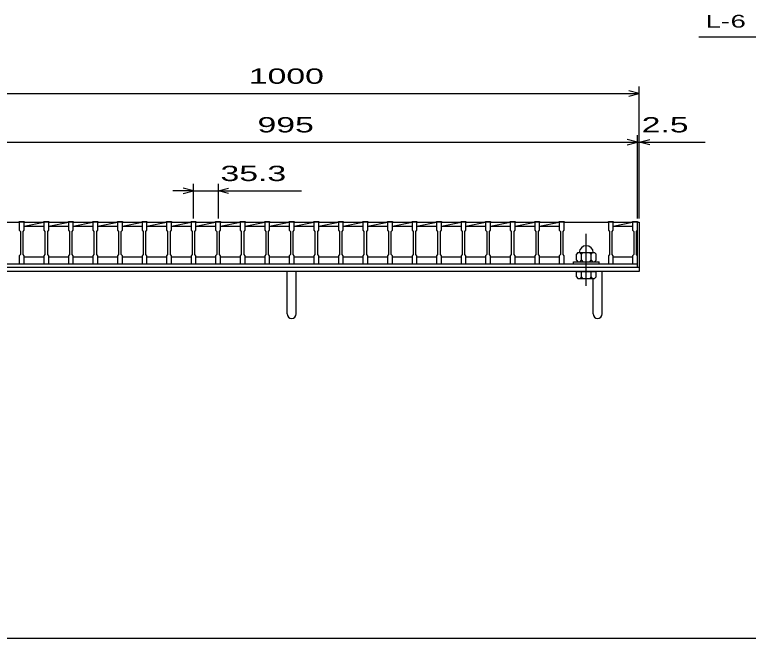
# Model space of a CAD drawing. Units: millimetres, scale not verified. Extents: x -1820 to 1731, y -1282 to 1054.
# Drawn here: x -1249 to -194, y -1146 to -249 of the extents above; entities that cross this region are included whole.
import ezdxf
from ezdxf.enums import TextEntityAlignment as Align

# ---------------------------------------------------------------- set-up
doc = ezdxf.new("R2010")
doc.units = ezdxf.units.MM
doc.header["$LTSCALE"] = 10
doc.linetypes.add('CHAIN', pattern=[18.5, 12, -1.5, 3.5, -1.5])
for name, color, linetype, lineweight in [('0_2', 150, 'Continuous', 25), ('16', 3, 'Continuous', 25), ('19', 6, 'Continuous', 25), ('22', 4, 'Continuous', 25)]:
    doc.layers.add(name, color=color, linetype=linetype, lineweight=lineweight)
doc.styles.add('ベクトル', font='')
doc.styles.get('ベクトル').set_extended_font_data('ベクトル')

msp = doc.modelspace()

# ---------------------------------------------------------------- linework, layer by layer
at = {"layer": '0_2'}
msp.add_line((1731, -1146.5), (-1729, -1146.5), dxfattribs=at)
at = {"layer": '16'}
for p, q in [((-1305.7, -547.5), (-1242.1, -547.5)), ((-1242.1, -547.5), (-1242.1, -546.8)), ((-1242.1, -546.8), (-1235.1, -546.8)), ((-1242.1, -547.5), (-1242.1, -559)), ((-1235.1, -547.5), (-1242.1, -547.5)), ((-1235.1, -546.8), (-1235.1, -547.5)), ((-1235.1, -559), (-1235.1, -547.5)), ((-1235.1, -547.5), (-1206.8, -547.5)), ((-1235.1, -553.5), (-1206.8, -547.5)), ((-1206.8, -547.5), (-1206.8, -546.8)), ((-1206.8, -546.8), (-1199.8, -546.8)), ((-1206.8, -547.5), (-1206.8, -559)), ((-1199.8, -547.5), (-1206.8, -547.5)), ((-1199.8, -546.8), (-1199.8, -547.5)), ((-1199.8, -559), (-1199.8, -547.5)), ((-1199.8, -547.5), (-1171.5, -547.5)), ((-1199.8, -553.5), (-1171.5, -547.5)), ((-1171.5, -547.5), (-1171.5, -546.8)), ((-1171.5, -546.8), (-1164.5, -546.8)), ((-1171.5, -547.5), (-1171.5, -559)), ((-1164.5, -547.5), (-1171.5, -547.5)), ((-1164.5, -546.8), (-1164.5, -547.5)), ((-1164.5, -559), (-1164.5, -547.5)), ((-1164.5, -547.5), (-1136.2, -547.5)), ((-1164.5, -553.5), (-1136.2, -547.5)), ((-1136.2, -547.5), (-1136.2, -546.8)), ((-1136.2, -546.8), (-1129.2, -546.8)), ((-1136.2, -547.5), (-1136.2, -559)), ((-1129.2, -547.5), (-1136.2, -547.5)), ((-1129.2, -546.8), (-1129.2, -547.5)), ((-1129.2, -559), (-1129.2, -547.5)), ((-1129.2, -547.5), (-1100.9, -547.5)), ((-1129.2, -553.5), (-1100.9, -547.5)), ((-1100.9, -547.5), (-1100.9, -546.8)), ((-1100.9, -546.8), (-1093.9, -546.8)), ((-1100.9, -547.5), (-1100.9, -559)), ((-1093.9, -547.5), (-1100.9, -547.5)), ((-1093.9, -546.8), (-1093.9, -547.5)), ((-1093.9, -559), (-1093.9, -547.5)), ((-1093.9, -547.5), (-1065.6, -547.5)), ((-1093.9, -553.5), (-1065.6, -547.5)), ((-1065.6, -547.5), (-1065.6, -546.8)), ((-1065.6, -546.8), (-1058.6, -546.8)), ((-1065.6, -547.5), (-1065.6, -559)), ((-1058.6, -547.5), (-1065.6, -547.5)), ((-1058.6, -546.8), (-1058.6, -547.5)), ((-1058.6, -559), (-1058.6, -547.5)), ((-1058.6, -547.5), (-1030.3, -547.5)), ((-1058.6, -553.5), (-1030.3, -547.5)), ((-1030.3, -547.5), (-1030.3, -546.8)), ((-1030.3, -546.8), (-1023.3, -546.8)), ((-1030.3, -547.5), (-1030.3, -559)), ((-1023.3, -547.5), (-1030.3, -547.5)), ((-1023.3, -546.8), (-1023.3, -547.5)), ((-1023.3, -559), (-1023.3, -547.5)), ((-1023.3, -547.5), (-995, -547.5)), ((-1023.3, -553.5), (-995, -547.5)), ((-995, -547.5), (-995, -546.8)), ((-995, -546.8), (-988, -546.8)), ((-995, -547.5), (-995, -559)), ((-988, -547.5), (-995, -547.5)), ((-988, -546.8), (-988, -547.5)), ((-988, -559), (-988, -547.5)), ((-988, -547.5), (-959.7, -547.5)), ((-988, -553.5), (-959.7, -547.5)), ((-959.7, -547.5), (-959.7, -546.8)), ((-959.7, -546.8), (-952.7, -546.8)), ((-959.7, -547.5), (-959.7, -559)), ((-952.7, -547.5), (-959.7, -547.5)), ((-952.7, -546.8), (-952.7, -547.5)), ((-952.7, -559), (-952.7, -547.5)), ((-952.7, -547.5), (-924.4, -547.5)), ((-952.7, -553.5), (-924.4, -547.5)), ((-924.4, -547.5), (-924.4, -546.8)), ((-924.4, -546.8), (-917.4, -546.8)), ((-924.4, -547.5), (-924.4, -559)), ((-917.4, -547.5), (-924.4, -547.5)), ((-917.4, -546.8), (-917.4, -547.5)), ((-917.4, -559), (-917.4, -547.5)), ((-917.4, -547.5), (-889.1, -547.5)), ((-917.4, -553.5), (-889.1, -547.5)), ((-889.1, -547.5), (-889.1, -546.8)), ((-889.1, -546.8), (-882.1, -546.8)), ((-889.1, -547.5), (-889.1, -559)), ((-882.1, -547.5), (-889.1, -547.5)), ((-882.1, -546.8), (-882.1, -547.5)), ((-882.1, -559), (-882.1, -547.5)), ((-882.1, -547.5), (-853.8, -547.5)), ((-882.1, -553.5), (-853.8, -547.5)), ((-853.8, -547.5), (-853.8, -546.8)), ((-853.8, -546.8), (-846.8, -546.8)), ((-853.8, -547.5), (-853.8, -559)), ((-846.8, -547.5), (-853.8, -547.5)), ((-846.8, -546.8), (-846.8, -547.5)), ((-846.8, -559), (-846.8, -547.5)), ((-846.8, -547.5), (-818.5, -547.5)), ((-846.8, -553.5), (-818.5, -547.5)), ((-818.5, -547.5), (-818.5, -546.8)), ((-818.5, -546.8), (-811.5, -546.8)), ((-818.5, -547.5), (-818.5, -559)), ((-811.5, -547.5), (-818.5, -547.5)), ((-811.5, -546.8), (-811.5, -547.5)), ((-811.5, -559), (-811.5, -547.5)), ((-811.5, -547.5), (-783.2, -547.5)), ((-811.5, -553.5), (-783.2, -547.5)), ((-783.2, -547.5), (-783.2, -546.8)), ((-783.2, -546.8), (-776.2, -546.8)), ((-783.2, -547.5), (-783.2, -559)), ((-776.2, -547.5), (-783.2, -547.5)), ((-776.2, -546.8), (-776.2, -547.5)), ((-776.2, -559), (-776.2, -547.5)), ((-776.2, -547.5), (-747.9, -547.5)), ((-776.2, -553.5), (-747.9, -547.5)), ((-747.9, -547.5), (-747.9, -546.8)), ((-747.9, -546.8), (-740.9, -546.8)), ((-747.9, -547.5), (-747.9, -559)), ((-740.9, -547.5), (-747.9, -547.5)), ((-740.9, -546.8), (-740.9, -547.5)), ((-740.9, -559), (-740.9, -547.5)), ((-740.9, -547.5), (-712.6, -547.5)), ((-740.9, -553.5), (-712.6, -547.5)), ((-712.6, -547.5), (-712.6, -546.8)), ((-712.6, -546.8), (-705.6, -546.8)), ((-712.6, -547.5), (-712.6, -559)), ((-705.6, -547.5), (-712.6, -547.5)), ((-705.6, -546.8), (-705.6, -547.5)), ((-705.6, -559), (-705.6, -547.5)), ((-705.6, -547.5), (-677.3, -547.5)), ((-705.6, -553.5), (-677.3, -547.5)), ((-677.3, -547.5), (-677.3, -546.8)), ((-677.3, -546.8), (-670.3, -546.8)), ((-677.3, -547.5), (-677.3, -559)), ((-670.3, -547.5), (-677.3, -547.5)), ((-670.3, -546.8), (-670.3, -547.5)), ((-670.3, -559), (-670.3, -547.5)), ((-670.3, -547.5), (-642, -547.5)), ((-670.3, -553.5), (-642, -547.5)), ((-642, -547.5), (-642, -546.8)), ((-642, -546.8), (-635, -546.8)), ((-642, -547.5), (-642, -559)), ((-635, -547.5), (-642, -547.5)), ((-635, -546.8), (-635, -547.5)), ((-635, -559), (-635, -547.5)), ((-635, -547.5), (-606.7, -547.5)), ((-635, -553.5), (-606.7, -547.5)), ((-606.7, -547.5), (-606.7, -546.8)), ((-606.7, -546.8), (-599.7, -546.8)), ((-606.7, -547.5), (-606.7, -559)), ((-599.7, -547.5), (-606.7, -547.5)), ((-599.7, -546.8), (-599.7, -547.5)), ((-599.7, -559), (-599.7, -547.5)), ((-599.7, -547.5), (-571.4, -547.5)), ((-599.7, -553.5), (-571.4, -547.5)), ((-571.4, -547.5), (-571.4, -546.8)), ((-571.4, -546.8), (-564.4, -546.8)), ((-571.4, -547.5), (-571.4, -559)), ((-564.4, -547.5), (-571.4, -547.5)), ((-564.4, -546.8), (-564.4, -547.5)), ((-564.4, -559), (-564.4, -547.5)), ((-564.4, -547.5), (-536.1, -547.5)), ((-564.4, -553.5), (-536.1, -547.5)), ((-536.1, -547.5), (-536.1, -546.8)), ((-536.1, -546.8), (-529.1, -546.8)), ((-536.1, -547.5), (-536.1, -559)), ((-529.1, -547.5), (-536.1, -547.5)), ((-529.1, -546.8), (-529.1, -547.5)), ((-529.1, -559), (-529.1, -547.5)), ((-529.1, -547.5), (-500.8, -547.5)), ((-529.1, -553.5), (-500.8, -547.5)), ((-500.8, -547.5), (-500.8, -546.8)), ((-500.8, -546.8), (-493.8, -546.8)), ((-500.8, -547.5), (-500.8, -559)), ((-493.8, -547.5), (-500.8, -547.5)), ((-493.8, -546.8), (-493.8, -547.5)), ((-493.8, -559), (-493.8, -547.5)), ((-493.8, -547.5), (-465.5, -547.5)), ((-493.8, -553.5), (-465.5, -547.5)), ((-465.5, -547.5), (-465.5, -546.8)), ((-465.5, -546.8), (-458.5, -546.8)), ((-465.5, -547.5), (-465.5, -559)), ((-458.5, -547.5), (-465.5, -547.5)), ((-458.5, -546.8), (-458.5, -547.5)), ((-458.5, -559), (-458.5, -547.5)), ((-458.5, -547.5), (-394.9, -547.5)), ((-394.9, -547.5), (-394.9, -546.8)), ((-394.9, -546.8), (-387.9, -546.8)), ((-394.9, -547.5), (-394.9, -559)), ((-387.9, -547.5), (-394.9, -547.5)), ((-387.9, -546.8), (-387.9, -547.5)), ((-387.9, -559), (-387.9, -547.5)), ((-387.9, -547.5), (-360, -547.5)), ((-387.9, -553.5), (-360, -547.58)), ((-360, -547.5), (-360, -546.8)), ((-360, -546.8), (-353, -546.8)), ((-360, -547.5), (-360, -559)), ((-353, -547.5), (-360, -547.5)), ((-353, -546.8), (-353, -547.5)), ((-353, -559), (-353, -547.5)), ((-353, -597.5), (-353, -547.5)), ((-1242.1, -559), (-1240.6, -561)), ((-1236.6, -561), (-1235.1, -559)), ((-1235.1, -553.5), (-1206.8, -553.5)), ((-1206.8, -559), (-1205.3, -561)), ((-1201.3, -561), (-1199.8, -559)), ((-1199.8, -553.5), (-1171.5, -553.5)), ((-1171.5, -559), (-1170, -561)), ((-1166, -561), (-1164.5, -559)), ((-1164.5, -553.5), (-1136.2, -553.5)), ((-1136.2, -559), (-1134.7, -561)), ((-1130.7, -561), (-1129.2, -559)), ((-1129.2, -553.5), (-1100.9, -553.5)), ((-1100.9, -559), (-1099.4, -561)), ((-1095.4, -561), (-1093.9, -559)), ((-1093.9, -553.5), (-1065.6, -553.5)), ((-1065.6, -559), (-1064.1, -561)), ((-1060.1, -561), (-1058.6, -559)), ((-1058.6, -553.5), (-1030.3, -553.5)), ((-1030.3, -559), (-1028.8, -561)), ((-1024.8, -561), (-1023.3, -559)), ((-1023.3, -553.5), (-995, -553.5)), ((-995, -559), (-993.5, -561)), ((-989.5, -561), (-988, -559)), ((-988, -553.5), (-959.7, -553.5)), ((-959.7, -559), (-958.2, -561)), ((-954.2, -561), (-952.7, -559)), ((-952.7, -553.5), (-924.4, -553.5)), ((-924.4, -559), (-922.9, -561)), ((-918.9, -561), (-917.4, -559)), ((-917.4, -553.5), (-889.1, -553.5)), ((-889.1, -559), (-887.6, -561)), ((-883.6, -561), (-882.1, -559)), ((-882.1, -553.5), (-853.8, -553.5)), ((-853.8, -559), (-852.3, -561)), ((-848.3, -561), (-846.8, -559)), ((-846.8, -553.5), (-818.5, -553.5)), ((-818.5, -559), (-817, -561)), ((-813, -561), (-811.5, -559)), ((-811.5, -553.5), (-783.2, -553.5)), ((-783.2, -559), (-781.7, -561)), ((-777.7, -561), (-776.2, -559)), ((-776.2, -553.5), (-747.9, -553.5)), ((-747.9, -559), (-746.4, -561)), ((-742.4, -561), (-740.9, -559)), ((-740.9, -553.5), (-712.6, -553.5)), ((-712.6, -559), (-711.1, -561)), ((-707.1, -561), (-705.6, -559)), ((-705.6, -553.5), (-677.3, -553.5)), ((-677.3, -559), (-675.8, -561)), ((-671.8, -561), (-670.3, -559)), ((-670.3, -553.5), (-642, -553.5)), ((-642, -559), (-640.5, -561)), ((-636.5, -561), (-635, -559)), ((-635, -553.5), (-606.7, -553.5)), ((-606.7, -559), (-605.2, -561)), ((-601.2, -561), (-599.7, -559)), ((-599.7, -553.5), (-571.4, -553.5)), ((-571.4, -559), (-569.9, -561)), ((-565.9, -561), (-564.4, -559)), ((-564.4, -553.5), (-536.1, -553.5)), ((-536.1, -559), (-534.6, -561)), ((-530.6, -561), (-529.1, -559)), ((-529.1, -553.5), (-500.8, -553.5)), ((-500.8, -559), (-499.3, -561)), ((-495.3, -561), (-493.8, -559)), ((-493.8, -553.5), (-465.5, -553.5)), ((-465.5, -559), (-464, -561)), ((-460, -561), (-458.5, -559)), ((-394.9, -559), (-393.4, -561)), ((-389.4, -561), (-387.9, -559)), ((-387.9, -553.5), (-360, -553.5)), ((-360, -559), (-358.5, -561)), ((-354.5, -561), (-353, -559)), ((-1240.6, -561), (-1240.6, -594)), ((-1236.6, -594), (-1236.6, -561)), ((-1205.3, -561), (-1205.3, -594)), ((-1201.3, -594), (-1201.3, -561)), ((-1170, -561), (-1170, -594)), ((-1166, -594), (-1166, -561)), ((-1134.7, -561), (-1134.7, -594)), ((-1130.7, -594), (-1130.7, -561)), ((-1099.4, -561), (-1099.4, -594)), ((-1095.4, -594), (-1095.4, -561)), ((-1064.1, -561), (-1064.1, -594)), ((-1060.1, -594), (-1060.1, -561)), ((-1028.8, -561), (-1028.8, -594)), ((-1024.8, -594), (-1024.8, -561)), ((-993.5, -561), (-993.5, -594)), ((-989.5, -594), (-989.5, -561)), ((-958.2, -561), (-958.2, -594)), ((-954.2, -594), (-954.2, -561)), ((-922.9, -561), (-922.9, -594)), ((-918.9, -594), (-918.9, -561)), ((-887.6, -561), (-887.6, -594)), ((-883.6, -594), (-883.6, -561)), ((-852.3, -561), (-852.3, -594)), ((-848.3, -594), (-848.3, -561)), ((-817, -561), (-817, -594)), ((-813, -594), (-813, -561)), ((-781.7, -561), (-781.7, -594)), ((-777.7, -594), (-777.7, -561)), ((-746.4, -561), (-746.4, -594)), ((-742.4, -594), (-742.4, -561)), ((-711.1, -561), (-711.1, -594)), ((-707.1, -594), (-707.1, -561)), ((-675.8, -561), (-675.8, -594)), ((-671.8, -594), (-671.8, -561)), ((-640.5, -561), (-640.5, -594)), ((-636.5, -594), (-636.5, -561)), ((-605.2, -561), (-605.2, -594)), ((-601.2, -594), (-601.2, -561)), ((-569.9, -561), (-569.9, -594)), ((-565.9, -594), (-565.9, -561)), ((-534.6, -561), (-534.6, -594)), ((-530.6, -594), (-530.6, -561)), ((-499.3, -561), (-499.3, -594)), ((-495.3, -594), (-495.3, -561)), ((-464, -561), (-464, -594)), ((-460, -594), (-460, -561)), ((-393.4, -561), (-393.4, -594)), ((-389.4, -594), (-389.4, -561)), ((-358.5, -561), (-358.5, -594)), ((-354.5, -594), (-354.5, -561)), ((-1240.6, -594), (-1242.1, -596)), ((-1242.1, -596), (-1242.1, -607.5)), ((-1235.1, -596), (-1236.6, -594)), ((-1235.1, -607.5), (-1235.1, -596)), ((-1235.1, -597.5), (-1206.8, -597.5)), ((-1205.3, -594), (-1206.8, -596)), ((-1206.8, -596), (-1206.8, -607.5)), ((-1199.8, -596), (-1201.3, -594)), ((-1199.8, -607.5), (-1199.8, -596)), ((-1199.8, -597.5), (-1171.5, -597.5)), ((-1170, -594), (-1171.5, -596)), ((-1171.5, -596), (-1171.5, -607.5)), ((-1164.5, -596), (-1166, -594)), ((-1164.5, -607.5), (-1164.5, -596)), ((-1164.5, -597.5), (-1136.2, -597.5)), ((-1134.7, -594), (-1136.2, -596)), ((-1136.2, -596), (-1136.2, -607.5)), ((-1129.2, -596), (-1130.7, -594)), ((-1129.2, -607.5), (-1129.2, -596)), ((-1129.2, -597.5), (-1100.9, -597.5)), ((-1099.4, -594), (-1100.9, -596)), ((-1100.9, -596), (-1100.9, -607.5)), ((-1093.9, -596), (-1095.4, -594)), ((-1093.9, -607.5), (-1093.9, -596)), ((-1093.9, -597.5), (-1065.6, -597.5)), ((-1064.1, -594), (-1065.6, -596)), ((-1065.6, -596), (-1065.6, -607.5)), ((-1058.6, -596), (-1060.1, -594)), ((-1058.6, -607.5), (-1058.6, -596)), ((-1058.6, -597.5), (-1030.3, -597.5)), ((-1028.8, -594), (-1030.3, -596)), ((-1030.3, -596), (-1030.3, -607.5)), ((-1023.3, -596), (-1024.8, -594)), ((-1023.3, -607.5), (-1023.3, -596)), ((-1023.3, -597.5), (-995, -597.5)), ((-993.5, -594), (-995, -596)), ((-995, -596), (-995, -607.5)), ((-988, -596), (-989.5, -594)), ((-988, -607.5), (-988, -596)), ((-988, -597.5), (-959.7, -597.5)), ((-958.2, -594), (-959.7, -596)), ((-959.7, -596), (-959.7, -607.5)), ((-952.7, -596), (-954.2, -594)), ((-952.7, -607.5), (-952.7, -596)), ((-952.7, -597.5), (-924.4, -597.5)), ((-922.9, -594), (-924.4, -596)), ((-924.4, -596), (-924.4, -607.5)), ((-917.4, -596), (-918.9, -594)), ((-917.4, -607.5), (-917.4, -596)), ((-917.4, -597.5), (-889.1, -597.5)), ((-887.6, -594), (-889.1, -596)), ((-889.1, -596), (-889.1, -607.5)), ((-882.1, -596), (-883.6, -594)), ((-882.1, -607.5), (-882.1, -596)), ((-882.1, -597.5), (-853.8, -597.5)), ((-852.3, -594), (-853.8, -596)), ((-853.8, -596), (-853.8, -607.5)), ((-846.8, -596), (-848.3, -594)), ((-846.8, -607.5), (-846.8, -596)), ((-846.8, -597.5), (-818.5, -597.5)), ((-817, -594), (-818.5, -596)), ((-818.5, -596), (-818.5, -607.5)), ((-811.5, -596), (-813, -594)), ((-811.5, -607.5), (-811.5, -596)), ((-811.5, -597.5), (-783.2, -597.5)), ((-781.7, -594), (-783.2, -596)), ((-783.2, -596), (-783.2, -607.5)), ((-776.2, -596), (-777.7, -594)), ((-776.2, -607.5), (-776.2, -596)), ((-776.2, -597.5), (-747.9, -597.5)), ((-746.4, -594), (-747.9, -596)), ((-747.9, -596), (-747.9, -607.5)), ((-740.9, -596), (-742.4, -594)), ((-740.9, -607.5), (-740.9, -596)), ((-740.9, -597.5), (-712.6, -597.5)), ((-711.1, -594), (-712.6, -596)), ((-712.6, -596), (-712.6, -607.5)), ((-705.6, -596), (-707.1, -594)), ((-705.6, -607.5), (-705.6, -596)), ((-705.6, -597.5), (-677.3, -597.5)), ((-675.8, -594), (-677.3, -596)), ((-677.3, -596), (-677.3, -607.5)), ((-670.3, -596), (-671.8, -594)), ((-670.3, -607.5), (-670.3, -596)), ((-670.3, -597.5), (-642, -597.5)), ((-640.5, -594), (-642, -596)), ((-642, -596), (-642, -607.5)), ((-635, -596), (-636.5, -594)), ((-635, -607.5), (-635, -596)), ((-635, -597.5), (-606.7, -597.5)), ((-605.2, -594), (-606.7, -596)), ((-606.7, -596), (-606.7, -607.5)), ((-599.7, -596), (-601.2, -594)), ((-599.7, -607.5), (-599.7, -596)), ((-599.7, -597.5), (-571.4, -597.5)), ((-569.9, -594), (-571.4, -596)), ((-571.4, -596), (-571.4, -607.5)), ((-564.4, -596), (-565.9, -594)), ((-564.4, -607.5), (-564.4, -596)), ((-564.4, -597.5), (-536.1, -597.5)), ((-534.6, -594), (-536.1, -596)), ((-536.1, -596), (-536.1, -607.5)), ((-529.1, -596), (-530.6, -594)), ((-529.1, -607.5), (-529.1, -596)), ((-529.1, -597.5), (-500.8, -597.5)), ((-499.3, -594), (-500.8, -596)), ((-500.8, -596), (-500.8, -607.5)), ((-493.8, -596), (-495.3, -594)), ((-493.8, -607.5), (-493.8, -596)), ((-493.8, -597.5), (-465.5, -597.5)), ((-464, -594), (-465.5, -596)), ((-465.5, -596), (-465.5, -607.5)), ((-458.5, -596), (-460, -594)), ((-458.5, -607.5), (-458.5, -596)), ((-438.7, -591.5), (-440.7, -593.5)), ((-440.7, -602.5), (-440.7, -593.5)), ((-438.7, -591.5), (-414.7, -591.5)), ((-433.7, -593.5), (-435.7, -591.5)), ((-433.7, -593.5), (-431.7, -591.5)), ((-433.7, -602.5), (-433.7, -593.5)), ((-419.7, -593.5), (-421.7, -591.5)), ((-419.7, -593.5), (-417.7, -591.5)), ((-419.7, -602.5), (-419.7, -593.5)), ((-412.7, -593.5), (-414.7, -591.5)), ((-412.7, -602.5), (-412.7, -593.5)), ((-393.4, -594), (-394.9, -596)), ((-394.9, -596), (-394.9, -607.5)), ((-387.9, -596), (-389.4, -594)), ((-387.9, -607.5), (-387.9, -596)), ((-387.9, -597.5), (-360, -597.5)), ((-358.5, -594), (-360, -596)), ((-360, -596), (-360, -607.5)), ((-353, -596), (-354.5, -594)), ((-353, -607.5), (-353, -596)), ((-1348, -607.5), (-353, -607.5)), ((-1305.7, -607.5), (-1242.1, -607.5)), ((-1242.1, -607.5), (-1235.1, -607.5)), ((-1206.8, -607.5), (-1199.8, -607.5)), ((-1171.5, -607.5), (-1164.5, -607.5)), ((-1136.2, -607.5), (-1129.2, -607.5)), ((-1100.9, -607.5), (-1093.9, -607.5)), ((-1065.6, -607.5), (-1058.6, -607.5)), ((-1030.3, -607.5), (-1023.3, -607.5)), ((-995, -607.5), (-988, -607.5)), ((-959.7, -607.5), (-952.7, -607.5)), ((-924.4, -607.5), (-917.4, -607.5)), ((-889.1, -607.5), (-882.1, -607.5)), ((-853.8, -607.5), (-846.8, -607.5)), ((-818.5, -607.5), (-811.5, -607.5)), ((-783.2, -607.5), (-776.2, -607.5)), ((-747.9, -607.5), (-740.9, -607.5)), ((-712.6, -607.5), (-705.6, -607.5)), ((-677.3, -607.5), (-670.3, -607.5)), ((-642, -607.5), (-635, -607.5)), ((-606.7, -607.5), (-599.7, -607.5)), ((-571.4, -607.5), (-564.4, -607.5)), ((-536.1, -607.5), (-529.1, -607.5)), ((-500.8, -607.5), (-493.8, -607.5)), ((-465.5, -607.5), (-458.5, -607.5)), ((-458.5, -607.5), (-394.9, -607.5)), ((-445.2, -607.5), (-445.2, -604.5)), ((-445.2, -604.5), (-408.2, -604.5)), ((-445.2, -607.5), (-408.2, -607.5)), ((-440.7, -602.5), (-438.7, -604.5)), ((-435.7, -604.5), (-433.7, -602.5)), ((-433.7, -602.5), (-431.7, -604.5)), ((-421.7, -604.5), (-419.7, -602.5)), ((-419.7, -602.5), (-417.7, -604.5)), ((-414.7, -604.5), (-412.7, -602.5)), ((-408.2, -607.5), (-408.2, -604.5)), ((-394.9, -607.5), (-387.9, -607.5)), ((-360, -607.5), (-353, -607.5)), ((-353, -612.5), (-353, -607.5)), ((-1348, -612.5), (-353, -612.5))]:
    msp.add_line(p, q, dxfattribs=at)
at = {"layer": '16', "linetype": 'CHAIN'}
msp.add_line((-426.7, -639.5), (-426.7, -564.5), dxfattribs=at)
at = {"layer": '16'}
msp.add_arc((-426.7, -591.5), 10, 0, 180, dxfattribs=at)
at = {"layer": '19'}
for p, q in [((-353, -547.5), (-350.5, -547.5)), ((-350.5, -547.5), (-350.5, -612.5)), ((-1350.5, -612.5), (-350.5, -612.5)), ((-350.5, -618.5), (-1350.5, -618.5)), ((-857, -679.61), (-857, -618.5)), ((-844, -679.61), (-844, -618.5)), ((-440.7, -626.5), (-440.7, -618.5)), ((-440.7, -618.5), (-412.7, -618.5)), ((-433.7, -626.5), (-433.7, -618.5)), ((-419.7, -626.5), (-419.7, -618.5)), ((-412.7, -626.5), (-412.7, -618.5)), ((-404, -679.61), (-404, -618.5)), ((-350.5, -612.5), (-350.5, -618.5)), ((-440.7, -626.5), (-438.7, -628.5)), ((-438.7, -628.5), (-414.7, -628.5)), ((-433.7, -626.5), (-435.7, -628.5)), ((-431.7, -628.5), (-433.7, -626.5)), ((-419.7, -626.5), (-421.7, -628.5)), ((-417.7, -628.5), (-419.7, -626.5)), ((-417, -679.61), (-417, -628.5)), ((-414.7, -628.5), (-412.7, -626.5))]:
    msp.add_line(p, q, dxfattribs=at)
for centre in [(-850.5, -679.61), (-410.5, -679.61)]:
    msp.add_arc(centre, 6.5, 180, 0, dxfattribs=at)
at = {"layer": '22'}
for p, q in [((-265, -281), (-65, -281)), ((-350.5, -362.5), (-365.5, -358.5)), ((-350.5, -542.5), (-350.5, -352.5)), ((-1350.5, -362.5), (-350.5, -362.5)), ((-365.5, -366.5), (-350.5, -362.5)), ((-1348, -432.5), (-353, -432.5)), ((-353, -432.5), (-368, -428.5)), ((-368, -436.5), (-353, -432.5)), ((-353, -542.5), (-353, -422.5)), ((-353, -432.5), (-350.5, -432.5)), ((-350.5, -542.5), (-350.5, -422.5)), ((-350.5, -432.5), (-335.5, -428.5)), ((-335.5, -436.5), (-350.5, -432.5)), ((-350.5, -432.5), (-255.5, -432.5)), ((-991.5, -542.5), (-991.5, -492.5)), ((-956.2, -492.5), (-956.2, -542.5)), ((-991.5, -502.5), (-1021.5, -502.5)), ((-991.5, -502.5), (-1006.5, -498.5)), ((-1006.5, -506.5), (-991.5, -502.5)), ((-991.5, -502.5), (-956.2, -502.5)), ((-956.2, -502.5), (-941.2, -498.5)), ((-941.2, -506.5), (-956.2, -502.5)), ((-956.2, -502.5), (-836.2, -502.5))]:
    msp.add_line(p, q, dxfattribs=at)

# ---------------------------------------------------------------- texts
at = {"layer": '22', "color": 2, "style": 'ベクトル'}
for s, height, width, p in [('L-', 18.33, 1.6, (-255, -258.5)), (' 6 ', 18.33, 1.6, (-230, -258.5)), (' 1000 ', 21.99, 1.65, (-925.5, -337.5)), (' 995 ', 21.99, 1.65, (-913, -407.5)), (' 2.5 ', 21.99, 1.65, (-360.5, -407.5)), (' 35.3 ', 21.99, 1.65, (-966.2, -477.5))]:
    msp.add_text(s, height=height, dxfattribs=dict(at, width=width)).set_placement(p, align=Align.MIDDLE_LEFT)

doc.saveas('drawing.dxf')
